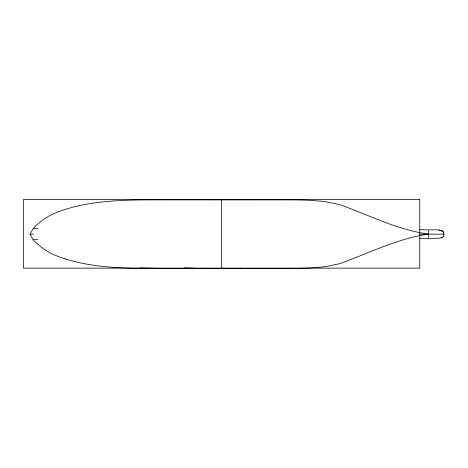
<?xml version="1.0" encoding="UTF-8"?>
<svg xmlns="http://www.w3.org/2000/svg" width="468" height="468" viewBox="0 0 468 468"><rect width="100%" height="100%" fill="white"/><g stroke="black" fill="none" stroke-linecap="round" stroke-linejoin="round"><path stroke-width="0.7" d="M64.964 258.827L61.688 257.745A121.949 121.949 0 0 1 58.243 256.505L53.1 254.376A53.019 53.019 0 0 1 48.965 252.24L44.811 249.672A71.072 71.072 0 0 1 41.816 247.554L36.124 242.845A33.497 33.497 0 0 1 33.199 239.68L29.958 234.152L33.199 228.618A33.497 33.497 0 0 1 36.124 225.453L41.81 220.744A71.072 71.072 0 0 1 44.811 218.626L48.959 216.058A53.019 53.019 0 0 1 53.1 213.917L58.243 211.793A121.949 121.949 0 0 1 61.688 210.553L64.964 209.477A150.614 150.614 0 0 1 73.143 207.137C98.613 200.573 125.085 199.947 151.246 199.871L295.156 199.9L309.412 200.245L321.048 201.176A140.57 140.57 0 0 1 327.214 202.024L337.878 204.218A110.659 110.659 0 0 1 340.885 205.025C369.825 215.567 397.841 229.899 428.7 234.152L444.389 234.152M443.699 236.34L442.488 237.299L439.505 238.171L428.7 238.481L428.7 229.864C433.643 230.145 439.505 228.753 443.699 231.958M428.7 234.152C397.782 238.44 369.901 252.702 340.885 263.273A110.659 110.659 0 0 1 337.878 264.081L327.214 266.274A140.57 140.57 0 0 1 321.042 267.123L309.412 268.053L295.156 268.398L151.246 268.427C125.091 268.357 98.613 267.725 73.143 261.162A150.614 150.614 0 0 1 64.964 258.827M419.714 238.522L427.752 238.475M33.199 228.618L37.908 228.618M427.752 229.829L419.714 229.776M29.958 234.152L33.567 234.152M419.603 234.152L428.466 234.152M33.199 239.68L37.908 239.68M162.343 268.427L139.639 267.953M184.205 267.918L202.188 268.427L202.188 267.948M443.699 232.04L443.699 236.258M289.979 267.93L289.979 268.351M240.646 267.918L240.646 268.339M223.025 267.918L223.025 268.398M221.575 199.573L221.575 268.129M442.488 237.299L441.037 237.873L442.441 237.323M419.755 199.573L23.4 199.573L23.4 268.129L419.755 268.129L419.755 199.573M441.037 230.426L439.382 230.127L442.488 230.999L441.037 230.426"/></g></svg>
